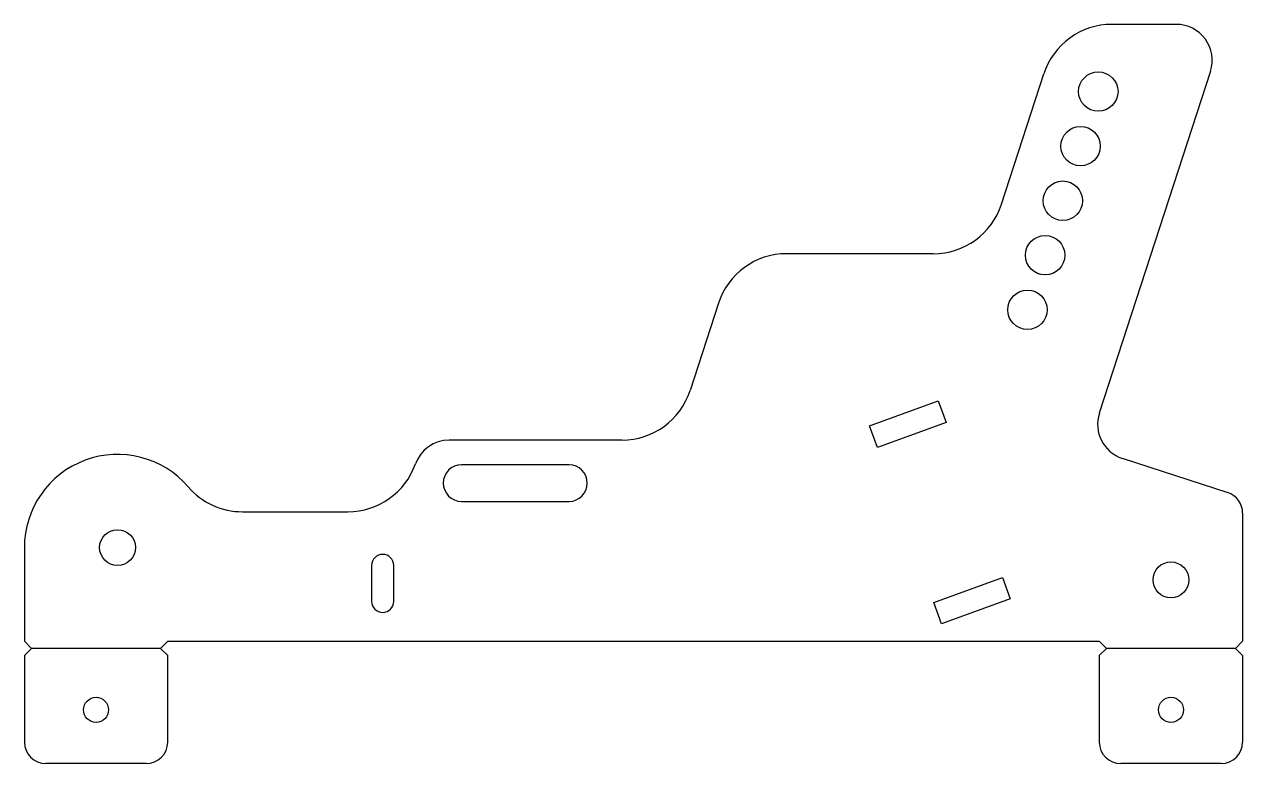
# Model space of a CAD drawing. Extents: x 0 to 170, y 0 to 103.
import ezdxf

# ---------------------------------------------------------------- set-up
doc = ezdxf.new("R2010")
doc.units = 0
doc.header["$MEASUREMENT"] = 0
doc.layers.get('0').update_dxf_attribs({"linetype": 'CONTINUOUS'})
doc.layers.add('CUT', color=7, linetype='CONTINUOUS')
doc.layers.add('FOLD', color=6, linetype='CONTINUOUS')

msp = doc.modelspace()

# ---------------------------------------------------------------- linework, layer by layer
for p, q in [((1, 16.07), (0, 17.07)), ((19, 16.07), (20, 17.07)), ((151, 16.07), (150, 17.07)), ((169, 16.07), (170, 17.07)), ((1, 16.07), (0, 15.07)), ((19, 16.07), (20, 15.07)), ((151, 16.07), (150, 15.07)), ((169, 16.07), (170, 15.07))]:
    msp.add_line(p, q)
at = {"layer": 'CUT'}
for p, q in [((160.75, 103.14), (151.76, 103.14)), ((136.34, 78.05), (142.25, 96.23)), ((165.5, 96.6), (150, 48.9)), ((126.83, 71.14), (106.36, 71.14)), ((96.85, 64.23), (92.89, 52.05)), ((117.93, 47.12), (127.52, 50.61)), ((127.52, 50.61), (128.61, 47.6)), ((128.61, 47.6), (119.03, 44.11)), ((119.03, 44.11), (117.93, 47.12)), ((83.38, 45.14), (59.28, 45.14)), ((153.21, 42.6), (167.93, 37.82)), ((76, 41.69), (61, 41.69)), ((61, 36.59), (76, 36.59)), ((30.44, 35.14), (45.14, 35.14)), ((170, 34.96), (170, 17.07)), ((0, 30.14), (0, 17.07)), ((48.45, 27.64), (48.45, 22.64)), ((51.55, 22.64), (51.55, 27.64)), ((126.89, 22.5), (136.48, 25.99)), ((136.48, 25.99), (137.57, 22.98)), ((127.99, 19.49), (126.89, 22.5)), ((137.57, 22.98), (127.99, 19.49)), ((20, 17.07), (150, 17.07)), ((0, 15.07), (0, 3)), ((20, 3), (20, 15.07)), ((150, 15.07), (150, 3)), ((170, 15.07), (170, 3)), ((17, 0), (3, 0)), ((167, 0), (153, 0))]:
    msp.add_line(p, q, dxfattribs=at)
for centre, radius in [((149.86, 93.76), 2.75), ((147.39, 86.15), 2.75), ((144.91, 78.54), 2.75), ((142.44, 70.93), 2.75), ((139.97, 63.33), 2.75), ((13, 30.14), 2.5), ((160, 25.64), 2.5), ((10, 7.5), 1.75), ((160, 7.5), 1.75)]:
    msp.add_circle(centre, radius, dxfattribs=at)
for centre, radius, start, end in [((151.76, 93.14), 10, 90, 162), ((160.75, 98.14), 5, 342, 90), ((126.83, 81.14), 10, 270, 342), ((106.36, 61.14), 10, 90, 162), ((83.38, 55.14), 10, 270, 342), ((154.76, 47.35), 5, 162, 252), ((59.28, 40.14), 5, 90, 160.5288), ((13, 30.14), 13, 40.7057, 180), ((45.14, 45.14), 10, 270, 340.5288), ((61, 39.14), 2.55, 90, 270), ((76, 39.14), 2.55, 270, 90), ((30.44, 45.14), 10, 220.7057, 270), ((167, 34.96), 3, 0, 72), ((50, 27.64), 1.55, 0, 180), ((50, 22.64), 1.55, 180, 0), ((3, 3), 3, 180, 270), ((17, 3), 3, 270, 0), ((153, 3), 3, 180, 270), ((167, 3), 3, 270, 0)]:
    msp.add_arc(centre, radius, start, end, dxfattribs=at)
at = {"layer": 'FOLD'}
for p, q in [((19, 16.07), (1, 16.07)), ((169, 16.07), (151, 16.07))]:
    msp.add_line(p, q, dxfattribs=at)

doc.saveas('drawing.dxf')
